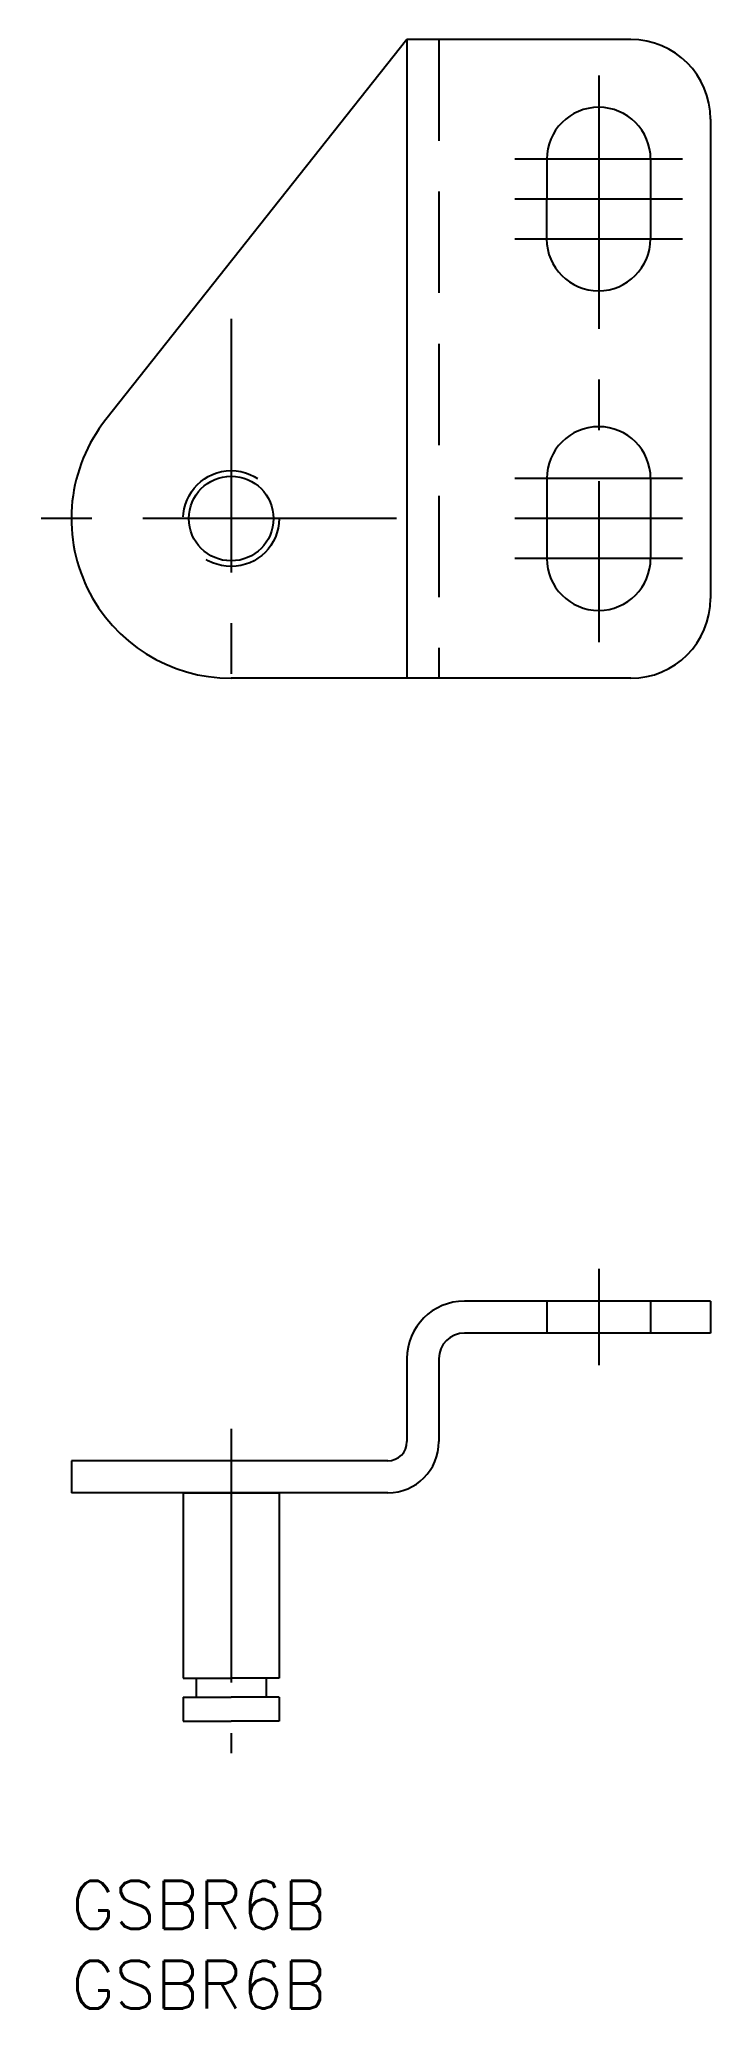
# Model space of a CAD drawing. Extents: x -2 to 40, y -8 to 115.
import ezdxf

# ---------------------------------------------------------------- set-up
doc = ezdxf.new("R2010")
doc.units = 0
doc.header["$LTSCALE"] = 0.5
doc.linetypes.add('CENTER', pattern=[50.8, 31.75, -6.35, 6.35, -6.35])
doc.linetypes.add('DASHED', pattern=[19.05, 12.7, -6.35])
doc.layers.get('0').update_dxf_attribs({"linetype": 'CONTINUOUS'})
for name, color, linetype in [('MSM_CENTER', 1, 'CENTER'), ('MSM_CONTINUOUS', 7, 'CONTINUOUS'), ('MSM_DASHED', 4, 'DASHED'), ('MSM_PART_NUMBER', 7, 'CONTINUOUS')]:
    doc.layers.add(name, color=color, linetype=linetype)
doc.styles.get("Standard").update_dxf_attribs({"font": 'txt.shx', "height": 3, "bigfont": 'bigfont.shx'})

# ---------------------------------------------------------------- blocks, each defined once
blk = doc.blocks.new('*U19')
at = {"layer": 'MSM_PART_NUMBER'}
blk.add_text('GSBR6B', height=3, dxfattribs=at).set_placement((0, -3))
blk = doc.blocks.new('*U20')
at = {"layer": 'MSM_PART_NUMBER'}
blk.add_text('GSBR6B', height=3, dxfattribs=at).set_placement((0, -8))

msp = doc.modelspace()

# ---------------------------------------------------------------- linework, layer by layer
for p, q in [((21, 115.3), (2.16, 91.51)), ((21, 115.3), (21, 75.3)), ((35, 115.3), (21, 115.3)), ((40, 110.3), (40, 80.3)), ((29.75, 107.8), (29.74, 102.82)), ((36.25, 107.8), (36.24, 102.81)), ((29.75, 87.8), (29.75, 82.8)), ((36.25, 87.8), (36.25, 82.8)), ((35, 75.3), (10, 75.3)), ((40, 36.3), (24.6, 36.3)), ((40, 36.3), (40, 34.3)), ((40, 34.3), (24.6, 34.3)), ((21, 32.7), (21, 27.5)), ((23, 32.7), (23, 27.5)), ((19.8, 26.3), (0, 26.3)), ((0, 26.3), (0, 24.3)), ((19.8, 24.3), (0, 24.3)), ((7, 24.3), (7, 12.7)), ((7, 24.3), (13, 24.3)), ((13, 24.3), (13, 12.7)), ((7, 12.7), (10, 12.7)), ((7.8, 12.7), (7.8, 11.5)), ((13, 12.7), (10, 12.7)), ((12.2, 12.7), (12.2, 11.5)), ((7, 11.5), (10, 11.5)), ((7, 11.5), (7, 10)), ((13, 11.5), (10, 11.5)), ((13, 11.5), (13, 10)), ((7, 10), (10, 10)), ((13, 10), (10, 10))]:
    msp.add_line(p, q)
msp.add_circle((10, 85.3), 2.65)
for centre, radius, start, end in [((35, 110.3), 5, 0, 90), ((33, 107.8), 3.25, 360, 180), ((32.99, 102.81), 3.25, 180, 0), ((10, 85.3), 10, 141.6261, 270), ((33, 87.8), 3.25, 0, 180), ((33, 82.8), 3.25, 180, 0), ((35, 80.3), 5, 270, 0), ((24.6, 32.7), 3.6, 90, 180), ((24.6, 32.7), 1.6, 90, 180), ((19.8, 27.5), 3.2, 270, 0), ((19.8, 27.5), 1.2, 270, 0)]:
    msp.add_arc(centre, radius, start, end)
at = {"layer": 'MSM_CENTER'}
for p, q in [((33, 113.05), (33, 77.55)), ((38.25, 107.8), (27.75, 107.8)), ((38.25, 105.3), (27.75, 105.3)), ((38.25, 102.8), (27.75, 102.8)), ((10, 97.8), (10, 73.3)), ((38.25, 87.8), (27.75, 87.8)), ((20.34, 85.3), (-2, 85.3)), ((38.25, 85.3), (27.75, 85.3)), ((38.25, 82.8), (27.75, 82.8)), ((33, 38.32), (33, 32.3)), ((10, 28.3), (10, 8))]:
    msp.add_line(p, q, dxfattribs=at)
at = {"layer": 'MSM_DASHED'}
for p, q in [((23, 115.3), (23, 75.3)), ((29.75, 36.3), (29.75, 34.3)), ((36.25, 36.3), (36.25, 34.3))]:
    msp.add_line(p, q, dxfattribs=at)
msp.add_circle((10, 85.3), 3, dxfattribs=at)

# ---------------------------------------------------------------- block references
at = {"layer": 'MSM_CONTINUOUS'}
for name in ['*U19', '*U20']:
    msp.add_blockref(name, (0, 0), dxfattribs=at)

doc.saveas('drawing.dxf')
